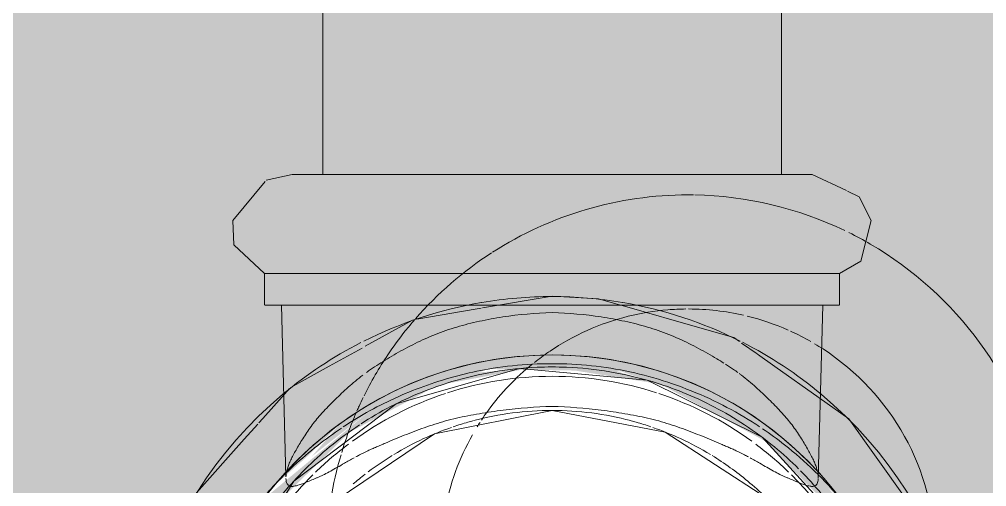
# Model space of a CAD drawing. Header units: metres. Extents: x 42.1 to 94.3, y -3.4 to 61.2.
# Drawn here: x 42.9421 to 43.0224, y 58.9409 to 58.9797 of the extents above; entities that cross this region are included whole.
import ezdxf

# ---------------------------------------------------------------- set-up
doc = ezdxf.new("R2010")
doc.units = ezdxf.units.M
doc.layers.add('ARQ_1100_BASE_TÉRREO_GARAGEM_dwg', color=7, linetype='Continuous', lineweight=5, true_color=0x767676)
doc.layers.add('KIRYA - PISO', color=7, linetype='Continuous', lineweight=5)
doc.layers.add('P-SANR-FIXT', color=7, linetype='Continuous', lineweight=5)

# ---------------------------------------------------------------- blocks, each defined once
blk = doc.blocks.new('USO_ESG_Cuba lavatório retângular - Uso geral-4179220-TÉRREO F_S 2')
at = {"layer": 'P-SANR-FIXT', "true_color": 0xf3f3f3, "transparency": 33554560}
h = blk.add_hatch(color=7, dxfattribs=at)
h.paths.add_polyline_path([(-0.1577742693706414, -0.357624999999851), (0.1869294648993632, -0.357624999999851), (0.1869294648993624, -0.1449999999999286), (-0.1858498807489766, -0.1449999999999286), (-0.1858498807489775, -0.357624999999851), (-0.1731071461119441, -0.357624999999851)])
h.paths.add_polyline_path([(6.036984245838539e-14, -0.2799999999999271), (-0.009270509831188219, -0.2785316954887822), (-0.01763355756871367, -0.2742705098311759), (-0.02427050983118833, -0.2676335575687012), (-0.02512147617277536, -0.2661279080109149), (-0.02896880295329542, -0.2601993078303887), (-0.03101997323187399, -0.2495252780338277), (-0.02853169548879464, -0.2391271243805102), (-0.02329843698083179, -0.2310628503780678), (-0.02032718487592323, -0.2284231174758867), (-0.01763355756871502, -0.225729490168679), (-0.009270509831187677, -0.2214683045110727), (0.0005397920751905673, -0.2200854946656388), (0.009270509831308147, -0.2214683045110727), (0.01763355756883414, -0.225729490168679), (0.02427050983130853, -0.2323664424311531), (0.02620106032315622, -0.2358070138571937), (0.02875675427857716, -0.2397917578824771), (0.03085075423789607, -0.2499999999999275), (0.02853169548891457, -0.2605591455052985), (0.02313259905120621, -0.2689772181099839), (0.02127662880824103, -0.2706274385917687), (0.01763355756883468, -0.2742705098311753), (0.009270509831308959, -0.2785316954887822), (0.0005397920751905673, -0.2799145053342166)])
h = blk.add_hatch(color=7, dxfattribs=at)
h.paths.add_polyline_path([(6.036984245838539e-14, -0.2799999999999271), (0.009270509831308959, -0.2785316954887816), (0.01763355756883468, -0.2742705098311753), (0.02103682275738422, -0.2706274385917687), (0.01495262399933373, -0.2754181547743038), (0.005115685665265587, -0.278850762799462), (-0.005740251485416417, -0.2786740848809623), (-0.015120856965007, -0.2753702936348696), (-0.02127662880812083, -0.2706274385917687), (-0.01763355756871367, -0.2742705098311759), (-0.009270509831188219, -0.2785316954887822), (-0.001606219073634951, -0.2797455998909019)])
h.paths.add_polyline_path([(0.02350055916125775, -0.2684035082387531), (0.02427050983130853, -0.2676335575687012), (0.0239943821674375, -0.2676335575687012)])
h.paths.add_polyline_path([(0.02533763338728054, -0.2344607903327757), (0.02427050983130853, -0.2323664424311531), (0.02411113747499953, -0.2325484830128286), (0.02427050983130853, -0.2327969705295954)])
h.paths.add_polyline_path([(0.02216480677852338, -0.230260739378368), (0.01763355756883441, -0.225729490168679), (0.009270509831308688, -0.2214683045110727), (6.009912567606079e-14, -0.2199999999999278), (-0.009270509831187677, -0.2214683045110727), (-0.01763355756871421, -0.225729490168679), (-0.01994290398108996, -0.2284231174758867), (-0.01512085696500727, -0.2246297063649858), (-0.005298960460554489, -0.2211704951486056), (0.005740251485536615, -0.2213671799762954), (0.01495262399933346, -0.2245818452255522), (0.01983103110264419, -0.2284231174758867)])
h = blk.add_hatch(color=7, dxfattribs=at)
h.paths.add_polyline_path([(0.008961492836928322, -0.2224193610273682), (0.00459006045351066, -0.2211339034132476), (0.001076464003265606, -0.2211704951486056), (0.008652475842557699, -0.2223704175436639)])
h.paths.add_polyline_path([(0.02948634135042344, -0.2499999999999275), (0.03000000000006005, -0.2499999999999275), (0.02853169548891457, -0.2407294901686794), (0.02399438216743641, -0.2323664424311531), (0.0229268492900269, -0.231022781889871), (0.02216480677852338, -0.230260739378368), (0.01495262399933346, -0.2245818452255522), (0.009409097057922141, -0.2226474267692661), (0.01763355756883441, -0.2271262924153521), (0.02356980799348108, -0.2331668081476016), (0.02762958245631962, -0.241347524157432), (0.02900000000005486, -0.2499999999999275)])
h.paths.add_polyline_path([(-0.00896149283681868, -0.2224193610273682), (-0.001606219073634951, -0.2210516804307998), (-0.006172342022609642, -0.2214683045110727), (-0.008683812833991158, -0.2223246765180948)])
h.paths.add_polyline_path([(-0.02982850638679646, -0.2499999999999275), (-0.02896880295329542, -0.24980302959939), (-0.02742318694954413, -0.2407294901686789), (-0.02287370758452634, -0.2323664424311537), (-0.01683319185227034, -0.2264301920065013), (-0.01020990871278061, -0.2229001007567957), (-0.01512085696500727, -0.2246297063649858), (-0.02346149283681863, -0.2315574254367832), (-0.02427050983118833, -0.2325607816963244), (-0.02512147617277536, -0.234036557912982), (-0.02862534557805542, -0.2413207735615983), (-0.02999999999993985, -0.2499999999999275)])
at = {"layer": 'P-SANR-FIXT', "color": 8, "true_color": 0x808080, "flags": 128}
blk.add_lwpolyline([(-0.02899999999994495, -0.2499999999999275), (-0.02704463938920329, -0.2395315960955598), (-0.02144224273753211, -0.2304748821671876), (-0.01294830699241004, -0.2240511783305556), (-0.002708260249435217, -0.2211267368240927), (0.007897002039435363, -0.2220959257671204), (0.01743733420894368, -0.226828047650427), (0.02462619903580339, -0.2346849642163686), (0.0284941604428845, -0.2446071509701222), (0.02900000000005486, -0.2499999999999275)], dxfattribs=at)
at = {"layer": 'P-SANR-FIXT', "color": 8, "true_color": 0x808080}
for centre, radius, start, end in [((3.519318170219776e-15, -0.2499999999999989), 0.02999999999999996, 90.00000000000006, 180), ((3.519318170219776e-15, -0.2499999999999989), 0.03000000000000001, 1.240416325770772e-13, 90.00000000000011), ((-1.624300819367011e-15, -0.2499999999999992), 0.02899999999999998, 106.6819962415762, 111.9871867458752), ((-1.624300819367011e-15, -0.2499999999999992), 0.02900000000000002, 68.01281325412562, 73.31800375842408), ((-1.624300819367011e-15, -0.2499999999999992), 0.02899999999999998, 123.449810789953, 129.5802092623042), ((-1.624300819367011e-15, -0.2499999999999992), 0.02900000000000003, 50.4197907376881, 56.55018921005848)]:
    blk.add_arc(centre, radius, start, end, dxfattribs=at)
at = {"layer": 'P-SANR-FIXT'}
blk.add_arc((3.522040309968044e-15, -0.2499999999999989), 0.03000000000000006, 359.9999999999994, 179.9999999999995, dxfattribs=at)
at = {"layer": 'P-SANR-FIXT', "color": 9, "true_color": 0xb9b9b9}
for radius, start, end in [(0.02899999999999998, 92.46208015159978, 106.6819962415762), (0.029, 73.31800375842408, 87.61309913636288), (0.02899999999999998, 111.9871867458752, 123.1686474994243), (0.02900000000000002, 56.55018921005844, 68.01281325412563), (0.02899999999999997, 129.5802092623042, 135.0000000000001), (0.02900000000000003, 45.09191160326632, 50.41979073768807), (0.02899999999999997, 135.0000000000001, 140.4197907376909), (0.02900000000000002, 39.58020926230939, 44.65239211005181)]:
    blk.add_arc((-1.624300819367011e-15, -0.2499999999999992), radius, start, end, dxfattribs=at)
at = {"layer": 'P-SANR-FIXT', "color": 254, "true_color": 0xd7d7d7}
blk.add_arc((-1.624300819367011e-15, -0.2499999999999992), 0.029, 87.61309913636288, 92.46208015159978, dxfattribs=at)
at = {"layer": 'P-SANR-FIXT', "color": 8, "true_color": 0x808080}
for points, knots in [([(-0.01733990176433881, -0.2259748713643805), (-0.01661447824157875, -0.2254930210985282), (-0.01513886746592545, -0.2245976332666353), (-0.01281738829727625, -0.2234469901093286), (-0.01036215620291159, -0.2224657375848801), (-0.007835573224902286, -0.2216862068180293), (-0.005096085679068722, -0.2210864953756809), (-0.002084009963320978, -0.2207388637571529), (0.001236327136799774, -0.2206972576139253), (0.004496081532288808, -0.2209910555937046), (0.008708659177706234, -0.2218496013203589), (0.01291429036232835, -0.2234169470189293), (0.01591682340999918, -0.2251058476875188), (0.01703172218814653, -0.2258308752217491), (0.01723338520683543, -0.2259653123213985)], [0.3055555555555556, 0.3055555555555556, 0.3055555555555556, 0.3055555555555556, 0.3333333333333333, 0.361111111111111, 0.3888888888888888, 0.4166666666666666, 0.4444444444444444, 0.4791666666666666, 0.5138888888888888, 0.548611111111111, 0.5833333333333333, 0.6527777777777777, 0.6875, 0.6952136066863702, 0.6952136066863702, 0.6952136066863702, 0.6952136066863702]), ([(-0.02192373168158194, -0.2296519811028629), (-0.02177402659485523, -0.2295077169350856), (-0.02099129811440303, -0.2287682680163242), (-0.01953963481382512, -0.2275298759163653), (-0.01816791568306151, -0.226531187925521), (-0.01749643515931936, -0.226079505315441)], [0.243338197191772, 0.243338197191772, 0.243338197191772, 0.243338197191772, 0.25, 0.2777777777777778, 0.3035550698867218, 0.3035550698867218, 0.3035550698867218, 0.3035550698867218]), ([(0.01747440531823825, -0.2261275686024476), (0.01809745052267058, -0.2265511122089859), (0.01959921910177214, -0.227650358720482), (0.02118662956423031, -0.2290344124704832), (0.0221233050462482, -0.2299633973670721), (0.02229076910272614, -0.2301334464428374)], [0.6982928301590252, 0.6982928301590252, 0.6982928301590252, 0.6982928301590252, 0.7222222222222222, 0.7569444444444444, 0.7646319583760343, 0.7646319583760343, 0.7646319583760343, 0.7646319583760343])]:
    blk.add_open_spline(points, degree=3, knots=knots, dxfattribs=at)
at = {"layer": 'P-SANR-FIXT'}
blk.add_open_spline([(-0.02403998180995364, -0.2319027482001749), (-0.02379727600941851, -0.2316179424690261), (-0.02311581094524697, -0.2308459525267087), (-0.02239825321203478, -0.2301092565046545), (-0.02192373168158194, -0.2296519811028629)], degree=3, knots=[0.2102138253694852, 0.2102138253694852, 0.2102138253694852, 0.2102138253694852, 0.2222222222222222, 0.243338197191772, 0.243338197191772, 0.243338197191772, 0.243338197191772], dxfattribs=at)
blk.add_open_spline([(0.02229076910272614, -0.2301334464428374), (0.02273549312082793, -0.230585035338027), (0.02316382081416396, -0.2310482899941393), (0.02358029280601697, -0.2315270042688707)], degree=3, dxfattribs=at)
blk = doc.blocks.new('USO_ESG_Sifão de Uso Geral - Sifão para lavatório-4179222-TÉRREO F_S 2')
at = {"layer": 'P-SANR-FIXT', "color": 8, "true_color": 0x797979}
for p, q in [((-0.01904999999994153, -0.06072499999993584), (-0.01904999999994153, -0.2049999987482343)), ((0.01905000000005469, -0.2049999987482343), (0.01905000000005469, -0.06072499999993584)), ((-0.02650502393942955, -0.2088205461131104), (-0.02383790390379126, -0.2055954543506874)), ((-0.02374206113046034, -0.2054795609020886), (-0.02158898019786183, -0.2049999987482343)), ((-0.02388009809939004, -0.2132404111361627), (-0.02388009809939004, -0.2158568159527542)), ((-0.02271132290724626, -0.2132404111362337), (-0.02384415890679305, -0.2132404111362337)), ((-0.01403636948615234, -0.2132404111362337), (-0.02271132290724626, -0.2132404111362337)), ((-1.543174516859156e-16, -0.2132404111362337), (-0.01403636948615234, -0.2132404111362337)), ((0.02386904530084139, -0.2132404111362337), (2.120978779225046e-17, -0.2132404111362337)), ((0.0238800980995032, -0.2158568159527542), (0.0238800980995032, -0.2132404111361627)), ((-1.543174516859156e-16, -0.2158568159528259), (-0.02382200383151891, -0.2158568159528259)), ((-0.02248571543984385, -0.2158568159527542), (-0.02211088125444297, -0.2301286232599429)), ((0.02384331287709626, -0.2158568159528259), (2.120978779225046e-17, -0.2158568159528259)), ((0.0221088802150839, -0.2302048128149285), (0.02248571543995836, -0.2158568159527542)), ((-0.02219756393778834, -0.2232281122994076), (-0.02403550697620665, -0.2252862504825749))]:
    blk.add_line(p, q, dxfattribs=at)
at = {"layer": 'P-SANR-FIXT', "color": 254, "true_color": 0xdddddd}
for p, q in [((-0.01904999999994153, -0.2049999987482343), (-0.01758613330465609, -0.2049999987482343)), ((-0.01904999999999815, -0.2049999987483061), (-0.01773396998803806, -0.2049999987483061)), ((-0.01761642331877339, -0.2049999987483061), (-0.01607260788191984, -0.2049999987483061)), ((-0.01746585187128336, -0.2049999987482343), (-0.01599999999994357, -0.2049999987482343)), ((-0.01131370849898486, -0.2049999987483061), (-0.016, -0.2049999987483061)), ((-0.01131370849898486, -0.204999998748306), (-0.016, -0.204999998748306)), ((-0.004141104721640542, -0.2049999987483061), (-0.01126588122403945, -0.2049999987483061)), ((-0.004141104721640508, -0.204999998748306), (-0.01126588122403992, -0.204999998748306)), ((0.01131370849898464, -0.2049999987483061), (0.004145461065518138, -0.2049999987483061)), ((0.01131370849898477, -0.2049999987483061), (0.004145461065518025, -0.2049999987483061)), ((0.016, -0.2049999987483061), (0.01142095078172805, -0.2049999987483061)), ((0.016, -0.2049999987483061), (0.01142095078172819, -0.2049999987483061)), ((0.01600000000005673, -0.2049999987482343), (0.01630567919110222, -0.2049999987482343)), ((0.01607260788191968, -0.2049999987483061), (0.01761642331877355, -0.2049999987483061)), ((0.01649778394214842, -0.2049999987482343), (0.01746585187139706, -0.2049999987482343)), ((0.01772040542710131, -0.2049999987482343), (0.01905000000005469, -0.2049999987482343)), ((0.01785945268603741, -0.2049999987483061), (0.01904999999999815, -0.2049999987483061)), ((6.655383194683258e-17, -0.2132404111362337), (-0.02384415890679304, -0.2132404111362337)), ((0.02386904530084139, -0.2132404111362337), (7.715872584295782e-17, -0.2132404111362337)), ((-0.01951738009260675, -0.2158568159528259), (-0.0225521788514882, -0.2158568159528259)), ((-0.02248571543990065, -0.2158568159528259), (-0.01947320079322234, -0.2158568159528259)), ((-0.01934528742794663, -0.2158568159528259), (-8.302715668387236e-17, -0.2158568159528259)), ((6.655383194683258e-17, -0.2158568159528259), (-0.01931940518979292, -0.2158568159528259)), ((0.01403636948615229, -0.2158568159528259), (7.715872584295782e-17, -0.2158568159528259)), ((-3.649913015822975e-16, -0.2158568159528259), (0.01589980186738527, -0.2158568159528259)), ((0.01608669181236992, -0.2158568159528259), (0.01403636948615229, -0.2158568159528259)), ((0.01622950370402639, -0.2158568159528259), (0.01934528742794683, -0.2158568159528259)), ((0.01931940518979323, -0.2158568159528259), (0.01638456263178817, -0.2158568159528259)), ((0.01947320079322301, -0.2158568159528259), (0.02248571543990169, -0.2158568159528259)), ((0.02255217885148902, -0.2158568159528259), (0.01951738009260816, -0.2158568159528259)), ((-0.007701261184005569, -0.2164268489295111), (-0.009115886878422533, -0.2166673074683916)), ((0.01073452843916358, -0.2173033189328352), (0.007658790109924788, -0.2164212575065188)), ((-0.01577434641820355, -0.2194263112361888), (-0.01850749996842556, -0.2209376364966844)), ((0.01850241657223815, -0.2209643816580217), (0.01704921661789213, -0.2199356204593901))]:
    blk.add_line(p, q, dxfattribs=at)
at = {"layer": 'P-SANR-FIXT', "color": 9, "true_color": 0xbcbcbc}
for p, q in [((-0.01904999999999815, -0.2049999987483061), (-0.01773396998803803, -0.2049999987483061)), ((-0.01761642331877335, -0.2049999987483061), (-2.357107084578138e-16, -0.2049999987483061)), ((1.16647607618662e-18, -0.204999998748306), (0.01761642331877371, -0.204999998748306)), ((0.01785945268603753, -0.204999998748306), (0.01904999999999815, -0.204999998748306)), ((0.01932852546657548, -0.2049999987482343), (0.02053234029745404, -0.2049999987482343)), ((0.02070789383835949, -0.2049999987482343), (0.02158898019797499, -0.2049999987482343)), ((0.02158898019797499, -0.2049999987482343), (0.02444373512574049, -0.2063492031312907)), ((5.657980750584102e-14, -0.215117786030991), (-0.005769546275996235, -0.2160984953967391)), ((-0.02271132290724619, -0.2158568159528259), (-0.02382200383151889, -0.2158568159528259)), ((-0.02248571543990065, -0.2158568159528259), (-0.01947320079322196, -0.2158568159528259)), ((-0.01934528742794637, -0.2158568159528259), (5.636792527574825e-18, -0.2158568159528259)), ((-0.005878380655473379, -0.2161169951002097), (-0.007701261184005569, -0.2164268489295111)), ((4.476303163472532e-16, -0.2158568159528259), (0.01589980186738585, -0.2158568159528259)), ((0.007658790109924788, -0.2164212575065188), (0.00581973139865923, -0.2158938515388142)), ((0.01622950370402663, -0.2158568159528259), (0.01934528742794703, -0.2158568159528259)), ((0.01947320079322306, -0.2158568159528259), (0.02248571543990169, -0.2158568159528259)), ((0.02384331287709626, -0.2158568159528259), (0.02271132290724623, -0.2158568159528259)), ((-0.009115886878422533, -0.2166673074683916), (-0.01124516297896509, -0.21702924251738)), ((-0.01160097462169994, -0.2171186025394034), (-0.01551842351618965, -0.2192847960452395)), ((0.01702859580650037, -0.2199210224059145), (0.01574031220185665, -0.2190090101385543)), ((-0.01850749996842556, -0.2209376364966844), (-0.02175649602890416, -0.2227342021587392)), ((0.02218416803251907, -0.2235707972679412), (0.01850241657223815, -0.2209643816580217)), ((-0.02180308460527895, -0.2227863722891146), (-0.02219756393778834, -0.2232281122994076)), ((-0.02444732064878215, -0.2257474015771196), (-0.02557307762365547, -0.227008030098528)), ((-0.02403550697620665, -0.2252862504825749), (-0.0243611400525638, -0.2256508960967988))]:
    blk.add_line(p, q, dxfattribs=at)
at = {"layer": 'P-SANR-FIXT', "color": 7, "true_color": 0xeeeeee}
for p, q in [((-0.01607260788191984, -0.2049999987483061), (-0.01141153552521149, -0.2049999987483061)), ((-0.01599999999994357, -0.2049999987482343), (-0.01414951914742015, -0.2049999987482343)), ((-0.01414951914742015, -0.2049999987482343), (-0.01131370849892866, -0.2049999987482343)), ((-0.01135741835422394, -0.2049999987483061), (-0.004155117758213323, -0.2049999987483061)), ((0.004145259703895928, -0.2049999987482343), (0.008961316234326153, -0.2049999987482343)), ((0.004159219292043442, -0.2049999987483061), (0.01141153552521081, -0.2049999987483061)), ((0.008961316234326153, -0.2049999987482343), (0.01131370849904128, -0.2049999987482343)), ((0.01140621386971413, -0.2049999987482343), (0.01600000000005673, -0.2049999987482343)), ((0.01150495214827025, -0.2049999987483061), (0.01607260788191968, -0.2049999987483061))]:
    blk.add_line(p, q, dxfattribs=at)
at = {"layer": 'P-SANR-FIXT', "color": 7, "true_color": 0xededed}
for p, q in [((-0.00407445444854391, -0.2049999987483061), (-3.080558083437078e-16, -0.2049999987483061)), ((-0.004059431602593897, -0.2049999987482343), (5.630909072351642e-14, -0.2049999987482343)), ((5.685052428816562e-14, -0.2049999987482343), (0.004141104721696673, -0.2049999987482343)), ((-1.896172160767075e-16, -0.2049999987483061), (0.004155117758212391, -0.2049999987483061))]:
    blk.add_line(p, q, dxfattribs=at)
at = {"layer": 'P-SANR-FIXT', "color": 254, "true_color": 0xdcdcdc}
for p, q in [((-2.548156674343193e-16, -0.2049999987483061), (-0.004061251267107012, -0.2049999987483061)), ((-2.018911183307828e-16, -0.204999998748306), (-0.004061251267107236, -0.204999998748306)), ((0.004141104721640178, -0.2049999987483061), (-1.553396844279053e-16, -0.2049999987483061)), ((0.004141104721640338, -0.2049999987483061), (-2.939152317954768e-18, -0.2049999987483061))]:
    blk.add_line(p, q, dxfattribs=at)
at = {"layer": 'P-SANR-FIXT', "color": 9, "true_color": 0xbcbcbc, "flags": 128}
for points in [[(-0.02158898019786183, -0.2049999987482343), (-0.01964125447453148, -0.2049999987482343), (-0.01904999999994153, -0.2049999987482343)], [(0.005690588724249559, -0.2158568159527547), (0.003860997677247841, -0.2153321251254647), (5.685052428816562e-14, -0.215117786030991)], [(0.01556306590858217, -0.2188835324927723), (0.0150988969825016, -0.2185549342297908), (0.01073452843916358, -0.2173033189328352)]]:
    blk.add_lwpolyline(points, dxfattribs=at)
at = {"layer": 'P-SANR-FIXT', "color": 8, "true_color": 0x797979, "flags": 128}
for points in [[(5.657980750584102e-14, -0.2049999987482343), (-0.008961316234213264, -0.2049999987482343), (-0.01630567919098933, -0.2049999987482343), (-0.02070789383824633, -0.2049999987482343), (-0.02158898019786183, -0.2049999987482343)], [(0.02158898019797499, -0.2049999987482343), (0.01964125447464464, -0.2049999987482343), (0.01414951914753358, -0.2049999987482343), (0.006104686623274055, -0.2049999987482343), (5.685052428816562e-14, -0.2049999987482343)], [(0.02453221962526414, -0.2063910223688822), (0.02550870998008404, -0.2068525278571191), (0.02650502393954298, -0.2088205461131104)], [(-0.02388009809939004, -0.2132404111361627), (-0.02643152695028714, -0.2108659794574606), (-0.02650502393942982, -0.2088205461131104)], [(0.02650502393954325, -0.2088205461131104), (0.02564098150284051, -0.2121971043675445), (0.0238800980995032, -0.2132404111361627)], [(0.02931440766905513, -0.2318838263417187), (0.02464077151002333, -0.2253098960963729), (0.02218416803251907, -0.2235707972679412)], [(-0.02557307762365547, -0.227008030098528), (-0.02954356584367739, -0.2314542034785673), (-0.0340120740607537, -0.2422574119664134), (-0.03434721384619647, -0.2482944531151773)]]:
    blk.add_lwpolyline(points, dxfattribs=at)
at = {"layer": 'P-SANR-FIXT', "color": 7, "true_color": 0xeeeeee, "flags": 128}
blk.add_lwpolyline([(-0.01126031325863821, -0.2049999987482343), (-0.006104686623160625, -0.2049999987482343), (-0.004141104721584056, -0.2049999987482343)], dxfattribs=at)
at = {"layer": 'P-SANR-FIXT', "color": 8, "true_color": 0x808080, "flags": 128}
for points in [[(5.657980750584102e-14, -0.2246060849038926), (-0.009764060963215084, -0.2265582842476588), (-0.01802686516218653, -0.2321147251536467), (-0.02351797904032363, -0.2404210863996809), (-0.02535473021846156, -0.2499999999999275)], [(0.02539312562281002, -0.2497997626111175), (0.02336399490178742, -0.2400513987848497), (0.01774257245714383, -0.2318326653987897), (0.009393170638192823, -0.2264072199757865), (6.009912567606079e-14, -0.2246060849038932)]]:
    blk.add_lwpolyline(points, dxfattribs=at)
at = {"layer": 'P-SANR-FIXT', "color": 9, "true_color": 0xbcbcbc}
for radius, start, end in [(0.03484968565129571, 89.99999999999977, 99.6582396118187), (0.03484968565129574, 80.34176038817971, 89.99999999999982), (0.03484968565129575, 99.70135754405126, 116.646170077144), (0.03484968565129572, 63.3538299228537, 80.29864245594719), (0.03484968565129577, 117.1163956998671, 129.8989262658566), (0.03484968565129571, 50.1010737341402, 63.03308558762861)]:
    blk.add_arc((0, -0.2500000000000007), radius, start, end, dxfattribs=at)
at = {"layer": 'P-SANR-FIXT', "color": 9, "true_color": 0xbfbfbf}
for radius, start, end in [(0.0282234952562312, 89.9999999999998, 107.91317443027), (0.02822349525623121, 72.08682556972792, 89.99999999999982), (0.02822349525623124, 108.2903796348547, 125.9999999999998), (0.02822349525623119, 53.9999999999998, 71.70962036513035), (0.02539391509603866, 105.9662807906834, 108.8642113322286), (0.02539391509603854, 71.13578866775613, 74.03371920929274), (0.02539391509603866, 109.2248660546667, 114.8392954094313), (0.02539391509603854, 65.16070458444436, 70.77513394129831), (0.02822349525623125, 126.8189930229876, 134.1086776562369), (0.02822349525623119, 45.89132234375648, 53.18100697700892), (0.02539391509603865, 121.542137025025, 126.9500694084702), (0.02539391509603855, 50.22166412334949, 58.4578629749743), (0.02822349525623124, 134.7800862559656, 143.4192011927717), (0.02539391509603866, 127.6991889927313, 130.6125427626373), (0.0282234952562312, 36.58079880722178, 45.21991374403404)]:
    blk.add_arc((0, -0.2500000000000007), radius, start, end, dxfattribs=at)
at = {"layer": 'P-SANR-FIXT', "color": 8, "true_color": 0x797979}
for radius, start, end in [(0.03484968565129577, 129.8989262658566, 269.9999999999993), (0.03484968565129572, 269.9999999999996, 50.10107373414022)]:
    blk.add_arc((0, -0.2500000000000007), radius, start, end, dxfattribs=at)
at = {"layer": 'P-SANR-FIXT', "color": 8, "true_color": 0x808080}
for radius, start, end in [(0.02539391509603866, 90.00000000000058, 104.9070568952739), (0.02539391509603854, 75.09294310471182, 90.00000000000021), (0.02539391509603866, 105.0000000000006, 105.9662807906834), (0.02539391509603855, 74.03371920929277, 75.00000000000023), (0.02539391509603865, 114.8392954094313, 121.181786531766), (0.02539391509603855, 58.8182134689657, 65.16070458444436), (0.02539391509603856, 41.27417510340565, 50.22166412334949)]:
    blk.add_arc((0, -0.2500000000000007), radius, start, end, dxfattribs=at)
at = {"layer": 'P-SANR-FIXT', "color": 9, "true_color": 0xbcbcbc}
for points, knots in [([(-1.467084399112187e-16, -0.2164723609770066), (-0.001390393587699272, -0.2165193046406128), (-0.003444831214353628, -0.2167052270234252), (-0.006053097951000426, -0.2171890573318713), (-0.007930673662155881, -0.2176600569157722), (-0.009712557209786333, -0.218278543538036), (-0.0113887950423428, -0.2190376030863641), (-0.01269535237455673, -0.2197384640943993), (-0.01368430472703246, -0.220320108732694), (-0.01416060454494206, -0.220610670232918), (-0.01439338814773181, -0.2207581454610364)], [0, 0, 0, 0, 0.05555555555555555, 0.08333333333333333, 0.1111111111111111, 0.1388888888888889, 0.1666666666666667, 0.1944444444444444, 0.2083333333333333, 0.2222222222222222, 0.2222222222222222, 0.2222222222222222, 0.2222222222222222]), ([(0.01426715163392625, -0.2206786986080891), (0.01407471210894389, -0.2205583602161581), (0.01363979605653394, -0.2202939313041364), (0.01269535237455726, -0.2197384640943993), (0.01138879504234326, -0.2190376030863634), (0.009712557209786695, -0.2182785435380356), (0.007930673662156162, -0.2176600569157719), (0.006053097951000588, -0.2171890573318711), (0.003444831214353686, -0.216705227023425), (0.001390393587699197, -0.2165193046406128), (3.459553607129684e-20, -0.2164723609770068)], [0.7802781044218544, 0.7802781044218544, 0.7802781044218544, 0.7802781044218544, 0.7916666666666667, 0.8055555555555556, 0.8333333333333333, 0.861111111111111, 0.8888888888888888, 0.9166666666666666, 0.9444444444444444, 1, 1, 1, 1]), ([(-0.01439338814773181, -0.2207581454610364), (-0.01462617175052156, -0.2209056206891548), (-0.01497414584834793, -0.2211346322099747), (-0.01530849844542611, -0.221374127846841), (-0.01542277508905901, -0.2214581018640032)], [0.2222222222222222, 0.2222222222222222, 0.2222222222222222, 0.2222222222222222, 0.2361111111111111, 0.2434737877480297, 0.2434737877480297, 0.2434737877480297, 0.2434737877480297]), ([(0.01542277508905992, -0.2214581018640033), (0.01530849844542693, -0.2213741278468411), (0.01497414584834867, -0.2211346322099748), (0.01462617175052219, -0.2209056206891548), (0.01439338814773243, -0.2207581454610363)], [0.7565262122519651, 0.7565262122519651, 0.7565262122519651, 0.7565262122519651, 0.7638888888888888, 0.7777777777777778, 0.7777777777777778, 0.7777777777777778, 0.7777777777777778]), ([(-0.01572302886355764, -0.2216835803078284), (-0.0161439491873193, -0.2220063178235553), (-0.01694322169826595, -0.2226737371236757), (-0.01784499528796337, -0.2235285963479824), (-0.01842858643222975, -0.2241172337757268), (-0.01874851688713008, -0.224448547977603), (-0.01898206940410107, -0.2246923625781793), (-0.01920779990655753, -0.2249366726685902), (-0.01949672719469068, -0.2252695181582208), (-0.01997262552510195, -0.2258619850975244), (-0.02057038984942839, -0.2267186032267741), (-0.02106371957302557, -0.2275329907415749), (-0.0213535396918866, -0.2280514550801963), (-0.02150276782851679, -0.228329429064014), (-0.02160641254581263, -0.2285259821496765), (-0.02170129298084045, -0.2287167095537976), (-0.0218153296552216, -0.2289713205951374), (-0.02192547344733227, -0.2292607182798118), (-0.02198967799877832, -0.229477893866546), (-0.02201397839674773, -0.2295729698565964)], [0.25, 0.25, 0.25, 0.25, 0.2777777777777778, 0.3055555555555556, 0.3194444444444444, 0.3263888888888888, 0.3333333333333333, 0.3402777777777778, 0.3472222222222222, 0.361111111111111, 0.3888888888888888, 0.4166666666666666, 0.4305555555555555, 0.4375, 0.4444444444444444, 0.4513888888888888, 0.4583333333333333, 0.4722222222222222, 0.4836173496231818, 0.4836173496231818, 0.4836173496231818, 0.4836173496231818]), ([(0.02201397839674931, -0.2295729698565988), (0.02198967799877979, -0.2294778938665476), (0.02192547344733357, -0.2292607182798128), (0.02181532965522255, -0.2289713205951384), (0.02170129298084144, -0.2287167095537979), (0.0216064125458136, -0.2285259821496771), (0.02150276782851777, -0.2283294290640143), (0.02135353969188755, -0.2280514550801969), (0.02106371957302649, -0.2275329907415754), (0.02057038984942931, -0.2267186032267747), (0.01997262552510281, -0.2258619850975251), (0.01949672719469154, -0.2252695181582205), (0.01920779990655834, -0.2249366726685908), (0.01898206940410187, -0.2246923625781792), (0.01874851688713089, -0.2244485479776032), (0.01842858643223052, -0.2241172337757269), (0.01784499528796411, -0.2235285963479826), (0.01694322169826664, -0.2226737371236752), (0.01608608817392082, -0.2219580019406261), (0.01560069747689384, -0.2215903557281967), (0.0155388504655135, -0.2215441305684889)], [0.5163826503767323, 0.5163826503767323, 0.5163826503767323, 0.5163826503767323, 0.5277777777777778, 0.5416666666666667, 0.5486111111111112, 0.5555555555555556, 0.5625, 0.5694444444444444, 0.5833333333333334, 0.6111111111111112, 0.6388888888888888, 0.6527777777777777, 0.6597222222222221, 0.6666666666666666, 0.6736111111111112, 0.6805555555555556, 0.6944444444444444, 0.7222222222222222, 0.75, 0.75402178318455, 0.75402178318455, 0.75402178318455, 0.75402178318455])]:
    blk.add_open_spline(points, degree=3, knots=knots, dxfattribs=at)
at = {"layer": 'P-SANR-FIXT', "color": 8, "true_color": 0x808080}
for points, knots in [([(-0.01630538055342665, -0.2284748967692321), (-0.01619966289730166, -0.2284178927795185), (-0.01587354942588632, -0.2282446364165691), (-0.01542190816395073, -0.2280178986929999), (-0.01495122087901144, -0.2277996019522378), (-0.0145896134271336, -0.227644116207653), (-0.01422060100285082, -0.227490352186708), (-0.01372048118429078, -0.2272783077776558), (-0.01282304289705026, -0.2268988814560756), (-0.01147870816019735, -0.2263482188920609), (-0.01005179180697894, -0.2258378079699732), (-0.008861045203260962, -0.2254823874086884), (-0.007942767972928607, -0.2252529548815838), (-0.007001875168755854, -0.2250555019216109), (-0.005722952094638437, -0.2248179702534908), (-0.003425110654776455, -0.2244806990385396), (-0.00137710122716289, -0.2243226451089187), (1.96099890882942e-17, -0.2242758894700957)], [0.7432179025239184, 0.7432179025239184, 0.7432179025239184, 0.7432179025239184, 0.75, 0.7638888888888888, 0.7708333333333333, 0.7777777777777778, 0.7847222222222223, 0.7916666666666667, 0.8055555555555556, 0.8333333333333333, 0.861111111111111, 0.875, 0.8888888888888888, 0.9027777777777777, 0.9166666666666666, 0.9444444444444444, 1, 1, 1, 1]), ([(3.238902893956513e-17, -0.2242758894700957), (0.001377101227163008, -0.2243226451089187), (0.003425110654776676, -0.2244806990385389), (0.00572295209463877, -0.2248179702534908), (0.007001875168756249, -0.2250555019216107), (0.007942767972929029, -0.2252529548815836), (0.008861045203261407, -0.2254823874086882), (0.01005179180697946, -0.2258378079699731), (0.01147870816019789, -0.2263482188920609), (0.01282304289705085, -0.2268988814560756), (0.01372048118429141, -0.2272783077776558), (0.01422060100285148, -0.227490352186708), (0.01458961342713426, -0.2276441162076532), (0.01495122087901211, -0.2277996019522383), (0.01542190816395146, -0.2280178986929998), (0.01587354942588693, -0.2282446364165691), (0.01619966289730216, -0.2284178927795186), (0.01630538055342703, -0.228474896769232)], [0, 0, 0, 0, 0.05555555555555555, 0.08333333333333333, 0.09722222222222221, 0.1111111111111111, 0.125, 0.1388888888888889, 0.1666666666666667, 0.1944444444444444, 0.2083333333333333, 0.2152777777777778, 0.2222222222222222, 0.2291666666666667, 0.2361111111111111, 0.25, 0.2567820974760737, 0.2567820974760737, 0.2567820974760737, 0.2567820974760737]), ([(-0.0214324905076688, -0.2309053096585426), (-0.02130568363529148, -0.2308855566082355), (-0.0209722453651877, -0.2307966178949694), (-0.02042518096176845, -0.2305811392988129), (-0.01993395719871359, -0.2303739978909507), (-0.01963520559252075, -0.2302466596218518), (-0.01940264114877668, -0.230149419999989), (-0.01916194805615182, -0.2300436288305028), (-0.01883010481430303, -0.2298828187140896), (-0.01822114325250045, -0.229561053917085), (-0.01740501205247646, -0.2290883493150341), (-0.01672146003071569, -0.2287015791704629), (-0.01644341176948149, -0.2285497931463979)], [0.5897058362813677, 0.5897058362813677, 0.5897058362813677, 0.5897058362813677, 0.6111111111111112, 0.6388888888888888, 0.6527777777777777, 0.6597222222222221, 0.6666666666666666, 0.6736111111111112, 0.6805555555555556, 0.6944444444444444, 0.7222222222222222, 0.7402505017517549, 0.7402505017517549, 0.7402505017517549, 0.7402505017517549]), ([(0.01644341176948724, -0.2285497931464008), (0.01672146003071967, -0.2287015791704649), (0.01740501205247872, -0.2290883493150352), (0.01822114325250132, -0.2295610539170854), (0.01883010481430388, -0.22988281871409), (0.01916194805615272, -0.2300436288305034), (0.01940264114877759, -0.2301494199999896), (0.01963520559252167, -0.2302466596218522), (0.01993395719871453, -0.2303739978909513), (0.02042518096176941, -0.2305811392988134), (0.02097224536518671, -0.2307966178949691), (0.02130568363528945, -0.2308855566082352), (0.02143249050766584, -0.2309053096585426)], [0.2597494982483532, 0.2597494982483532, 0.2597494982483532, 0.2597494982483532, 0.2777777777777778, 0.3055555555555556, 0.3194444444444444, 0.3263888888888888, 0.3333333333333333, 0.3402777777777778, 0.3472222222222222, 0.361111111111111, 0.3888888888888888, 0.4102941637184087, 0.4102941637184087, 0.4102941637184087, 0.4102941637184087])]:
    blk.add_open_spline(points, degree=3, knots=knots, dxfattribs=at)
at = {"layer": 'P-SANR-FIXT', "color": 8, "true_color": 0x797979}
for points, knots in [([(-0.02206035702401119, -0.2297796225390617), (-0.0220724316239215, -0.2298425790003251), (-0.02209096325417904, -0.2299586957565436), (-0.02210113272897157, -0.2300679545312488), (-0.0221040640098209, -0.2301177938128274)], [0.4920711626224788, 0.4920711626224788, 0.4920711626224788, 0.4920711626224788, 0.5, 0.507087016912158, 0.507087016912158, 0.507087016912158, 0.507087016912158]), ([(0.02210712356152064, -0.2301942694151121), (0.02210562900267658, -0.2301212807264666), (0.02209552082033315, -0.2299872528662318), (0.02207243162392269, -0.2298425790003266), (0.02206035702401253, -0.2297796225390636)], [0.4892200673368479, 0.4892200673368479, 0.4892200673368479, 0.4892200673368479, 0.5, 0.5079288373774563, 0.5079288373774563, 0.5079288373774563, 0.5079288373774563])]:
    blk.add_open_spline(points, degree=3, knots=knots, dxfattribs=at)
at = {"layer": 'P-SANR-FIXT', "color": 9, "true_color": 0xb9b9b9}
for points, knots in [([(-0.02210692901527358, -0.2302764305296697), (-0.02210474214946479, -0.2303594888438908), (-0.02207832756446397, -0.2306017025036992), (-0.02198993800204102, -0.2307679400705935), (-0.02190014631990179, -0.2308364481399544)], [0.5149190449426007, 0.5149190449426007, 0.5149190449426007, 0.5149190449426007, 0.5277777777777778, 0.5555555555555556, 0.5555555555555556, 0.5555555555555556, 0.5555555555555556]), ([(0.02143249050766584, -0.2309053096585426), (0.02147024181777579, -0.2309111902824693), (0.02166385422492934, -0.2309337018133118), (0.02192951781374771, -0.2308815745860054), (0.02207832756446499, -0.2306017025037), (0.02210474214946582, -0.2303594888438917), (0.02210692901527461, -0.2302764305296706)], [0.4102941637184087, 0.4102941637184087, 0.4102941637184087, 0.4102941637184087, 0.4166666666666666, 0.4444444444444444, 0.4722222222222222, 0.4850809550573981, 0.4850809550573981, 0.4850809550573981, 0.4850809550573981]), ([(-0.02177184669154618, -0.2308995718277769), (-0.02170515449975018, -0.2309185871979544), (-0.02159794636474369, -0.2309260386327891), (-0.02147024181777731, -0.2309111902824691), (-0.0214324905076688, -0.2309053096585427)], [0.5671806985951127, 0.5671806985951127, 0.5671806985951127, 0.5671806985951127, 0.5833333333333334, 0.5897058362813677, 0.5897058362813677, 0.5897058362813677, 0.5897058362813677])]:
    blk.add_open_spline(points, degree=3, knots=knots, dxfattribs=at)
blk = doc.blocks.new('ARQ_1100_BASE_TÉRREO_GARAGEM_dwg-4178582-TÉRREO F_S 2')
at = {"layer": 'KIRYA - PISO', "true_color": 0xaaaaaa}
h = blk.add_hatch(dxfattribs=at)
h.set_pattern_fill('FP_2', color=253, style=0, pattern_type=2)
h.set_pattern_definition([(0, (-4539.02, -1079.475), (0, 0.635), []), (90, (-4539.02, -1079.475), (-0.635, 3.888253587292846e-17), [])])
h.paths.add_polyline_path([(42.6857971168975, 57.72175018781157), (42.68579517903623, 57.83593547000267), (42.71079531801212, 57.83593586484092), (42.71079448506867, 57.86208236435876), (43.42079269342054, 57.87149790888778), (43.42079387181643, 57.83583189685722), (43.44579323980832, 57.85380648215328), (43.44579289068048, 57.87182936217877), (45.5857972558652, 57.87182936217899), (45.5857972558652, 59.17182936217895), (45.55276856228742, 59.17181294327344), (45.55300260374999, 59.16026187996399), (45.55436292680659, 59.15618238744774), (45.55436175062486, 59.14714554574517), (45.55115302290116, 59.13833384191005), (45.54472660931295, 59.13092194466473), (45.5363237532852, 59.12634456898455), (45.52777259493438, 59.12483775201381), (45.51789602597501, 59.1268377520138), (45.51020561381307, 59.13140819423068), (45.50439216696761, 59.13833384191006), (45.50118285115304, 59.14749929242664), (45.50118226306218, 59.15652328836794), (45.50294177110536, 59.16220320713781), (45.50277259493438, 59.17182936217895), (45.09842334011688, 59.17182936217895), (45.0984231590001, 59.15437269577441), (45.10523646739881, 59.15437262508506), (45.10866430488664, 59.11439801166792), (45.05880425652782, 59.11437427290669), (45.0616098506062, 59.15437307771875), (45.06842315957613, 59.15442841481304), (45.06842334011441, 59.17182936217895), (44.99562161911313, 59.17182936217895), (44.98345013340377, 59.02372451137878), (44.97128173123389, 59.17182936217895), (44.89848001022897, 59.17182936217895), (44.89847982913403, 59.15437477021677), (44.90529313753274, 59.15437469952788), (44.90809790162808, 59.11437583650817), (44.85823785376766, 59.11440060987965), (44.86166652074013, 59.15437515215974), (44.86847982969218, 59.15442841481304), (44.86848001023105, 59.17182936217895), (43.69311115032767, 59.17182991563376), (43.69311044405869, 59.17182991563376), (43.67379290628112, 59.17182991563376), (43.67363057726412, 59.17182991563376), (42.5857972558652, 59.17182936217895), (42.58579725586884, 57.72175086700879)])
h.paths.add_polyline_path([(42.71078959110679, 57.87175093675394), (42.71076982303663, 58.57160093152432), (42.75076982302112, 58.57160206896204), (42.75076982302112, 57.87175207419258)])
h.paths.add_polyline_path([(43.87277173689495, 58.53684629000906), (43.85047235039352, 58.53817875625914), (43.82850145607915, 58.54221829926225), (43.80716892930022, 58.54884863906304), (43.78680319520631, 58.55802877955563), (43.76767729711571, 58.56957166164269), (43.74963848821665, 58.58382002446745), (43.73299678974453, 58.60079939661765), (43.72052582626048, 58.6167365166018), (43.70895492951536, 58.63584547924139), (43.69963562595466, 58.65674328696873), (43.693136924795, 58.67754468072174), (43.6891425154805, 58.69935945395839), (43.68775783486314, 58.721817675526), (43.68802558308762, 59.02481181055473), (43.69352972873737, 59.02325214900969), (43.69773408520455, 59.02281842633843), (44.04773634020336, 59.02284473073321), (44.05418009865144, 59.02379859398083), (44.05773505536309, 59.02493221419713), (44.05758074242684, 58.71896618045108), (44.05637652890871, 58.6993870533999), (44.05238539861424, 58.6775716800107), (44.04572701039156, 58.6562478911606), (44.03657366187251, 58.63587010139977), (44.02500563752306, 58.6167593997565), (44.01124154429694, 58.59916429127971), (43.99543617537496, 58.58337732140301), (43.97786125654189, 58.56958745800056), (43.95873709367601, 58.55804170123336), (43.93837273967753, 58.54885849967442), (43.91582144209591, 58.54200049885668), (43.8950709228617, 58.53818210806111), (43.87702575661325, 58.53710112425915)])
h.paths.add_polyline_path([(43.87276760448077, 58.59183157955278), (43.89118237784594, 58.59324607516364), (43.90765605148432, 58.59668671784228), (43.92251025972048, 58.60174412688394), (43.93776629534664, 58.60925316208125), (43.95189590666904, 58.61871288282229), (43.96468862416774, 58.62991460642269), (43.97615560065929, 58.64310820736534), (43.98594598656261, 58.65805944628193), (43.99341281306122, 58.67374294701116), (43.99872509150695, 58.69018088253834), (44.00161397511896, 58.70473140641234), (44.00274765174565, 58.72503246088717), (44.00252409600156, 58.85899816700186), (44.0016650515881, 58.86554529701686), (43.99811534864211, 58.87373083694082), (43.99341281306122, 58.8798747199567), (43.98630698218442, 58.88517170758291), (43.9791860882279, 58.88815907656277), (43.97094246245202, 58.88929089827133), (43.96084052711959, 58.88790037988215), (43.92948046384328, 58.88206723798979), (43.9027325071647, 58.87897658891397), (43.87239768407483, 58.87783697909597), (43.84206497529728, 58.87903154204871), (43.81200541599388, 58.88256003226639), (43.78042512578901, 58.88860013840514), (43.77394990507139, 58.88927523058053), (43.76556020889077, 58.88790037988215), (43.75750760143784, 58.88410976083227), (43.75183762670206, 58.87962524092348), (43.74690098212496, 58.87304886758788), (43.74380329853101, 58.86543155163794), (43.74274913643699, 58.85727631478001), (43.74293667670045, 58.71915270252483), (43.74390426534376, 58.70471203826028), (43.74764789079754, 58.68683080433834), (43.75343587088601, 58.67052391737463), (43.76063870016529, 58.656137105407), (43.76983551650843, 58.64246923645558), (43.78165740832941, 58.62918601101742), (43.7948935286459, 58.61785885836765), (43.80776629571396, 58.60924339194195), (43.82302345984962, 58.60173664996167), (43.83912079580308, 58.59625869342457), (43.85580097246883, 58.59295658212709), (43.87272401438895, 58.591834469871)])
h.paths.add_polyline_path([(43.86854105951635, 58.70108639699335), (43.86032099738353, 58.70311933560173), (43.85287692954967, 58.70702547805752), (43.84622843251715, 58.71310158305563), (43.84151964313004, 58.72021617808188), (43.83877446624128, 58.7274529035974), (43.83775678227245, 58.73582894872636), (43.83775031948978, 58.82182177180706), (43.83825988433782, 58.82570480168474), (43.83975708820203, 58.82932363546849), (43.84213989912784, 58.83243165565139), (43.84524593251148, 58.83481705582433), (43.84886351734093, 58.83631727493071), (43.85350918668058, 58.83683013288031), (43.89247898564923, 58.83683306165251), (43.89586035801276, 58.83650929042305), (43.89908215758318, 58.83543294735603), (43.90197913328211, 58.83365923975057), (43.90440269474946, 58.83127914381053), (43.90622853377263, 58.82841473833446), (43.90736300024679, 58.82521294310539), (43.90774790563346, 58.82183798314813), (43.90750017865668, 58.73372006763466), (43.9067405920279, 58.72745896498073), (43.90365334985481, 58.71943022157426), (43.89895690340758, 58.7126248204836), (43.89264177247815, 58.70702902438229), (43.88507233444791, 58.70308283489828), (43.87697870208385, 58.7010871494827), (43.86897380512725, 58.70108643558664)])
h.paths.add_polyline_path([(42.8145025898512, 58.75030156363467), (42.81347715514761, 58.75066037872433), (42.81289915557623, 58.75158025974673), (42.8128579202758, 58.75194623315186), (42.81313033970217, 59.11913668012539), (42.81367232409759, 59.11966667653196), (42.81448883096351, 59.11989157143838), (42.96522673299334, 59.12015384988092), (42.96535532009674, 59.12610492670957), (42.9663312095859, 59.12810492670958), (42.96620230513106, 59.14387733453406), (42.9653548561584, 59.14643415903984), (42.96535439222005, 59.15360129427783), (42.96826093501592, 59.16100268767563), (42.97330659202142, 59.16660642566699), (42.97965326599608, 59.17002732912251), (42.98701495359165, 59.17108435436862), (42.99417508468637, 59.16959781752246), (43.00047334520963, 59.16568472388565), (43.00506291752837, 59.15977155448315), (43.00730800535499, 59.15338063505672), (43.00730709907506, 59.14620329731986), (43.00619223938122, 59.14253899431439), (43.0063312095859, 59.12763053190243), (43.00730709907506, 59.12610492670957), (43.0076312095859, 59.11989160178403), (43.18151733418839, 59.11972875557343), (43.1822855350625, 59.11896055481955), (43.18244840859283, 59.11824695933122), (43.18222806463892, 58.75112389846522), (43.18162607376229, 58.75052190758859), (43.18080373893196, 58.75030156363489), (42.82954224858159, 58.75030156363468)])
h.paths.add_polyline_path([(42.83591864234499, 58.77340082006511), (43.15964368438204, 58.7734008670903), (43.15964368438204, 59.01548288174247), (42.83559854955007, 59.01548288174247), (42.83590645263516, 58.78261974075013)])
h.paths.add_polyline_path([(42.99762454409488, 58.90504927797572), (42.98910443158772, 58.90638155486323), (42.98206604825698, 58.90948715088211), (42.9757246078681, 58.91470608250262), (42.97133120958591, 58.92074073288513), (42.96852432725355, 58.92795286162742), (42.96772633131456, 58.93616372348036), (42.96883332620946, 58.94340680923363), (42.97193782143817, 58.95053684738373), (42.97638326495203, 58.95633026216453), (42.98294458806642, 58.96124492045152), (42.99063400192232, 58.96420836573115), (42.998267198867, 58.96504408096182), (43.00539939187004, 58.96410510993969), (43.01283623352538, 58.96095692907726), (43.01886582323773, 58.95633026216453), (43.02363969178688, 58.95010883554467), (43.02664067101289, 58.94286383079685), (43.02766424914085, 58.93508898302169), (43.02664067101289, 58.92731413524653), (43.02352067599487, 58.91991402609878), (43.01815548078299, 58.91330263894261), (43.01180024353749, 58.90872417567508), (43.00428741915118, 58.90592646211799), (42.9987055815752, 58.90519159925999)])
h.paths.add_polyline_path([(42.99762454409488, 58.91453061350065), (43.00383121427902, 58.91559802198561), (43.00793278898144, 58.91730721137517), (43.01249643832115, 58.92098851204935), (43.01581755093626, 58.92574877421802), (43.01762479997905, 58.93084968907197), (43.01815750466253, 58.93528198318011), (43.01718196382375, 58.94113520772685), (43.01508796386442, 58.94581211215078), (43.01216150659303, 58.94962594551939), (43.00698192593283, 58.95327487655872), (43.00212879587535, 58.95505435654518), (42.99745158766098, 58.95562458239534), (42.99141524956717, 58.95457885701816), (42.98687100166104, 58.95252906584159), (42.98292231483495, 58.94941056568214), (42.97946713321885, 58.94451512808676), (42.97762450602085, 58.9393299314027), (42.9771826454749, 58.93420429869888), (42.97776668402854, 58.92976808545306), (42.98020827466806, 58.92430440636873), (42.98314314339518, 58.92050938645564), (42.98734535933459, 58.91728491275602), (42.99302497849592, 58.91513615779956), (42.9975895398351, 58.91453522189886)])
h.paths.add_polyline_path([(43.80023942159193, 58.95932612976534), (43.80218056443012, 58.95958168606815), (43.80451607865098, 58.96073505741185), (43.80554272245062, 58.96152282890635), (43.80673461212005, 58.96307612976518), (43.80748386528882, 58.96488498692684), (43.80773942159163, 58.96682612976504), (43.80748386528882, 58.96876727260324), (43.80673461212005, 58.97057612976489), (43.80554272245062, 58.97212943062373), (43.80398942159177, 58.97332132029317), (43.80218056443012, 58.97407057346193), (43.80023942159193, 58.97432612976475), (43.79829827875372, 58.97407057346193), (43.79648942159207, 58.97332132029317), (43.79493612073323, 58.97212943062373), (43.79374423106379, 58.97057612976489), (43.79299497789503, 58.96876727260324), (43.79273942159221, 58.96682612976504), (43.79299497789503, 58.96488498692684), (43.79374423106379, 58.96307612976518), (43.79493612073323, 58.96152282890635), (43.79648942159207, 58.9603309392369), (43.79829827875372, 58.95958168606815)])
h.paths.add_polyline_path([(43.94523942118127, 58.95933702722535), (43.94718056401946, 58.95959258352818), (43.94898942118112, 58.96034183669693), (43.95054272203995, 58.96153372636637), (43.95179172741005, 58.96322491672434), (43.95248386487815, 58.96489588438686), (43.95273942118098, 58.96683702722506), (43.95248386487815, 58.96877817006325), (43.9517346117094, 58.97058702722492), (43.95054272203995, 58.97214032808375), (43.94898942118112, 58.97333221775319), (43.94718056401946, 58.97408147092194), (43.94523942118127, 58.97433702722477), (43.94329827834307, 58.97408147092194), (43.94093195012692, 58.97290445516806), (43.93993612032258, 58.97214032808375), (43.93874423065313, 58.97058702722492), (43.93799497748438, 58.96877817006325), (43.93773942118155, 58.96683702722506), (43.93799497748438, 58.96489588438686), (43.93874423065313, 58.9630870272252), (43.93993612032258, 58.96153372636637), (43.94148942118141, 58.96034183669693), (43.94333199963594, 58.95958814403575)])
h.paths.add_polyline_path([(42.90522173427603, 59.05151772178154), (42.90940671007074, 59.05206868429725), (42.91330648668105, 59.05368402465947), (42.91665530077562, 59.05625366009196), (42.91922493620813, 59.05960247418655), (42.92084027657035, 59.06350225079686), (42.92139123908606, 59.06768722659156), (42.92084027657035, 59.07187220238627), (42.91922493620813, 59.07577197899658), (42.91665530077562, 59.07912079309116), (42.91330648668105, 59.08169042852366), (42.90940671007074, 59.08330576888588), (42.90522173427603, 59.08385673140159), (42.90103675848132, 59.08330576888588), (42.89713698187101, 59.08169042852366), (42.89378816777644, 59.07912079309116), (42.89121853234393, 59.07577197899658), (42.88960319198172, 59.07187220238627), (42.889052229466, 59.06768722659156), (42.88960319198172, 59.06350225079686), (42.89121853234393, 59.05960247418655), (42.89378816777644, 59.05625366009196), (42.89713698187101, 59.05368402465947), (42.90125185889828, 59.05204036579012)])
h.paths.add_polyline_path([(42.99761904560643, 59.05151772178155), (43.00282899352799, 59.05249324165326), (43.00570379801145, 59.05368402465948), (43.00905261210602, 59.05625366009197), (43.01162224753852, 59.05960247418655), (43.01323758790073, 59.06350225079686), (43.01378855041645, 59.06768722659156), (43.01323758790073, 59.07187220238627), (43.01162224753852, 59.07577197899656), (43.00905261210602, 59.07912079309115), (43.0047320965767, 59.0820929204365), (43.00116373573503, 59.08339006409298), (42.99761904560643, 59.08385673140158), (42.99282204613177, 59.08305226037714), (42.98881119787448, 59.08113557796441), (42.98618547910684, 59.07912079309115), (42.98361584367434, 59.07577197899658), (42.98200050331212, 59.07187220238627), (42.9814495407964, 59.06768722659156), (42.98219010486426, 59.06304451215823), (42.98418676572397, 59.05885843408556), (42.98633120958591, 59.05614183716241), (42.99047231430755, 59.05329548359552), (42.9943312095859, 59.0519505736053), (42.99760679822634, 59.05151933417972)])
h.paths.add_polyline_path([(43.09001621594876, 59.05152519408701), (43.09420119174347, 59.05207615660272), (43.09810096835378, 59.05369149696493), (43.10144978244836, 59.05626113239743), (43.10401941788086, 59.05960994649202), (43.10563475824308, 59.06350972310232), (43.10618572075879, 59.06769469889703), (43.10563475824308, 59.07187967469174), (43.10401941788086, 59.07577945130205), (43.10144978244836, 59.07912826539663), (43.09810096835378, 59.08169790082913), (43.09420119174347, 59.08331324119135), (43.09001621594876, 59.08386420370706), (43.08583124015405, 59.08331324119135), (43.08193146354375, 59.08169790082913), (43.07858264944916, 59.07912826539663), (43.07601301401666, 59.07577945130205), (43.07439767365445, 59.07187967469174), (43.07384671113873, 59.06769469889703), (43.07439767365445, 59.06350972310232), (43.07601301401666, 59.05960994649202), (43.07858264944916, 59.05626113239743), (43.08193146354375, 59.05369149696493), (43.08583124015405, 59.05207615660272)])
h.paths.add_polyline_path([(43.87272981478514, 59.06965557813631), (43.86542507361025, 59.07085299637633), (43.85993469255348, 59.07323139829489), (43.85505214525573, 59.07697790860654), (43.85107917969084, 59.08215557813612), (43.84854022710605, 59.08849988541917), (43.8477298147855, 59.09465557813595), (43.84858166912827, 59.10112605426342), (43.85107917969084, 59.10715557813577), (43.85505214525573, 59.11233324766535), (43.86022981478533, 59.11630621323025), (43.86625933865768, 59.11880372379282), (43.87292507361025, 59.11962987182359), (43.8792002909126, 59.11880372379282), (43.88522981478496, 59.11630621323025), (43.89049124110019, 59.11222409369716), (43.89438044987944, 59.10715557813576), (43.89700253649578, 59.10017980519067), (43.89772981478478, 59.09465557813595), (43.89687796044201, 59.08818510200848), (43.89438044987944, 59.08215557813613), (43.88967862132476, 59.07641863236394), (43.88518459126097, 59.07298621084467), (43.8781014545123, 59.07036276792253), (43.87292507361025, 59.06968128444831)])
h.paths.add_polyline_path([(43.87272981478514, 59.07665557813592), (43.87738855759699, 59.07726891326272), (43.88172981478515, 59.0790671208678), (43.88591545466701, 59.08252416555184), (43.888716924546, 59.08661801039053), (43.89024558168594, 59.09097746258097), (43.89059368807147, 59.0956895631814), (43.88975798434696, 59.10017980519067), (43.88779394923656, 59.10433888893428), (43.884583939264, 59.10805398866442), (43.88172981478515, 59.11024403540409), (43.87702575661325, 59.11209000666481), (43.87272981478514, 59.11265557813598), (43.8677486927082, 59.11190870914535), (43.86292507361025, 59.10962653578228), (43.85958818562646, 59.1068443466112), (43.8570181701992, 59.10335817764263), (43.85534314991191, 59.09931432094781), (43.85480271648826, 59.09410183472439), (43.85560456553456, 59.08936572218248), (43.85714135751699, 59.08565557813593), (43.86053350317975, 59.08151973702459), (43.86452873546018, 59.07873619708893), (43.86904278793371, 59.07714098442958), (43.8705085901076, 59.07694800791242)])
at = {"color": 254, "lineweight": 5, "true_color": 0xe6e6e6}
for radius, start, end in [(0.03003970504566907, 90, 122.7301827472698), (0.03003970504566666, 89.1336233186038, 90), (0.03003970504566211, 64.28571428572123, 88.93498297623968), (0.03003970504566773, 59.73521120195039, 63.57807709760635), (0.03003970504567281, 122.9250070004432, 138.9108363203152), (0.02055836952018137, 90.53146741776023, 94.69315514837861), (0.02055836952016944, 77.04782070095969, 89.8673992589532), (0.02055836952017696, 103.9963992022797, 124.043183440995), (0.02055836952016936, 66.16382517140664, 76.16477371066193), (0.02055836952016966, 60.223049792969, 65.52272066506666), (0.02055836952017509, 56.95821936817447, 59.25687196031286), (0.03003970504566802, 146.1397135092566, 153.6170624614573), (0.03003970504566846, 153.9152371173324, 155.4201243125916)]:
    blk.add_arc((42.99762454409488, 58.93508898302117), radius, start, end, dxfattribs=at)
at = {"color": 254, "lineweight": 5, "true_color": 0xcecece}
for radius, start, end in [(0.03003970504566772, 12.85714285714425, 59.73521120195039), (0.02055836952016454, 1.088163177692318, 56.95821936816985), (0.03003970504566375, 319.6423541112044, 12.85714285714712)]:
    blk.add_arc((42.99762454409488, 58.93508898302117), radius, start, end, dxfattribs=at)
at = {"color": 7, "lineweight": 5, "true_color": 0xf2f2f2}
for radius, start, end in [(0.02055836952017794, 94.69315514837861, 103.9963992022836), (0.03003970504567102, 139.1212325492163, 141.4285714285747), (0.03003970504567079, 141.4285714285788, 146.1397135092566), (0.02055836952017742, 124.2384428673524, 128.3642455580193), (0.03003970504566923, 155.4201243125937, 156.257648078782)]:
    blk.add_arc((42.99762454409488, 58.93508898302117), radius, start, end, dxfattribs=at)
at = {"color": 254, "lineweight": 5, "true_color": 0xe9e9e9}
for radius, start, end in [(0.02055836952017731, 129.0122349297641, 143.7203486895761), (0.03003970504567139, 158.4915628553835, 163.2684766221302), (0.02055836952018148, 147.1854265257963, 148.4356152068366), (0.02055836952017758, 145.4147213422879, 146.5981246832346), (0.02055836952017267, 150.5587616130135, 169.346760747346), (0.03003970504567299, 163.6558658945278, 170.9653223612248)]:
    blk.add_arc((42.99762454409488, 58.93508898302117), radius, start, end, dxfattribs=at)
at = {"color": 7, "lineweight": 5, "true_color": 0xeeeeee}
blk.add_arc((42.99762454409488, 58.93508898302117), 0.03003970504566971, 156.6067818360269, 158.4915628553835, dxfattribs=at)
at = {"color": 254, "lineweight": 5, "true_color": 0xd4d4d4}
blk.add_arc((42.99762454409488, 58.93508898302117), 0.02055836952017235, 143.7203486895895, 145.4147213423006, dxfattribs=at)

msp = doc.modelspace()

# ---------------------------------------------------------------- block references
at = {"layer": 'ARQ_1100_BASE_TÉRREO_GARAGEM_dwg', "color": 253, "true_color": 0xaaaaaa}
msp.add_blockref('ARQ_1100_BASE_TÉRREO_GARAGEM_dwg-4178582-TÉRREO F_S 2', (0, 0), dxfattribs=at)
at = {"layer": 'P-SANR-FIXT', "color": 9, "true_color": 0xbfbfbf}
msp.add_blockref('USO_ESG_Sifão de Uso Geral - Sifão para lavatório-4179222-TÉRREO F_S 2', (42.98633120958584, 59.17182992670951), dxfattribs=at)
at = {"layer": 'P-SANR-FIXT'}
msp.add_blockref('USO_ESG_Cuba lavatório retângular - Uso geral-4179220-TÉRREO F_S 2', (42.98633120958584, 59.17182992670951), dxfattribs=at)

doc.saveas('drawing.dxf')
